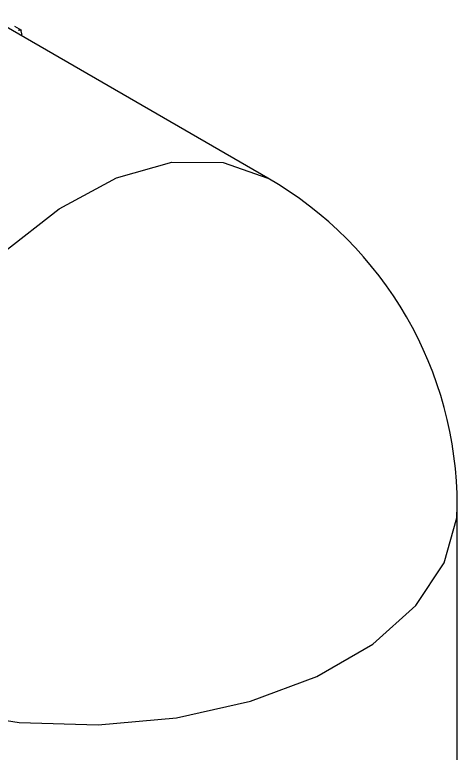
# Model space of a CAD drawing. Header units: millimetres. Extents: x 0 to 279, y 0 to 216.
# Drawn here: x 252.925 to 254.677, y 92.807 to 95.729 of the extents above; entities that cross this region are included whole.
import ezdxf

# ---------------------------------------------------------------- set-up
doc = ezdxf.new("R2010")
doc.units = ezdxf.units.MM

msp = doc.modelspace()

# ---------------------------------------------------------------- linework, layer by layer
at = {"color": 7, "linetype": 'Continuous', "lineweight": 25}
for p, q in [((253.927, 95.0828), (252.8074, 95.7291)), ((252.9528, 95.6669), (252.9262, 95.6822)), ((254.677, 92.5453), (254.677, 93.7837))]:
    msp.add_line(p, q, dxfattribs=at)
at = {"color": 7, "linetype": 'Continuous', "lineweight": 25, "flags": 128}
msp.add_lwpolyline([(252.1164, 93.1714), (252.1406, 93.4458), (252.2122, 93.7356), (252.3279, 94.0276), (252.4824, 94.3084), (252.6687, 94.5653), (252.8782, 94.7864), (253.1014, 94.9617), (253.328, 95.0832), (253.5477, 95.1453), (253.7505, 95.1451), (253.927, 95.0828)], dxfattribs=at)
at = {"color": 8, "linetype": 'Continuous', "lineweight": 25, "flags": 128}
msp.add_lwpolyline([(252.1164, 93.1714), (252.3601, 93.0575), (252.6395, 92.9753), (252.9424, 92.9285), (253.2555, 92.919), (253.5653, 92.9473), (253.858, 93.0122), (254.121, 93.1108), (254.3427, 93.2388), (254.5135, 93.3906), (254.6259, 93.5596), (254.675, 93.7384), (254.677, 93.7838)], dxfattribs=at)
at = {"color": 7, "linetype": 'Continuous', "lineweight": 25}
msp.add_arc((253.177, 93.7837), 1.5, 0.0115, 60, dxfattribs=at)
msp.add_open_spline([(252.9427, 95.6657), (252.9429, 95.667), (252.9431, 95.6695), (252.9442, 95.6713), (252.9456, 95.6713), (252.9471, 95.6696), (252.9488, 95.6663), (252.9504, 95.6617), (252.952, 95.6559), (252.9527, 95.6519), (252.9531, 95.6497)], degree=3, knots=[0, 0, 0, 0, 0.14553, 0.282147, 0.399781, 0.503856, 0.602586, 0.714748, 0.846215, 1, 1, 1, 1], dxfattribs=at)

doc.saveas('drawing.dxf')
